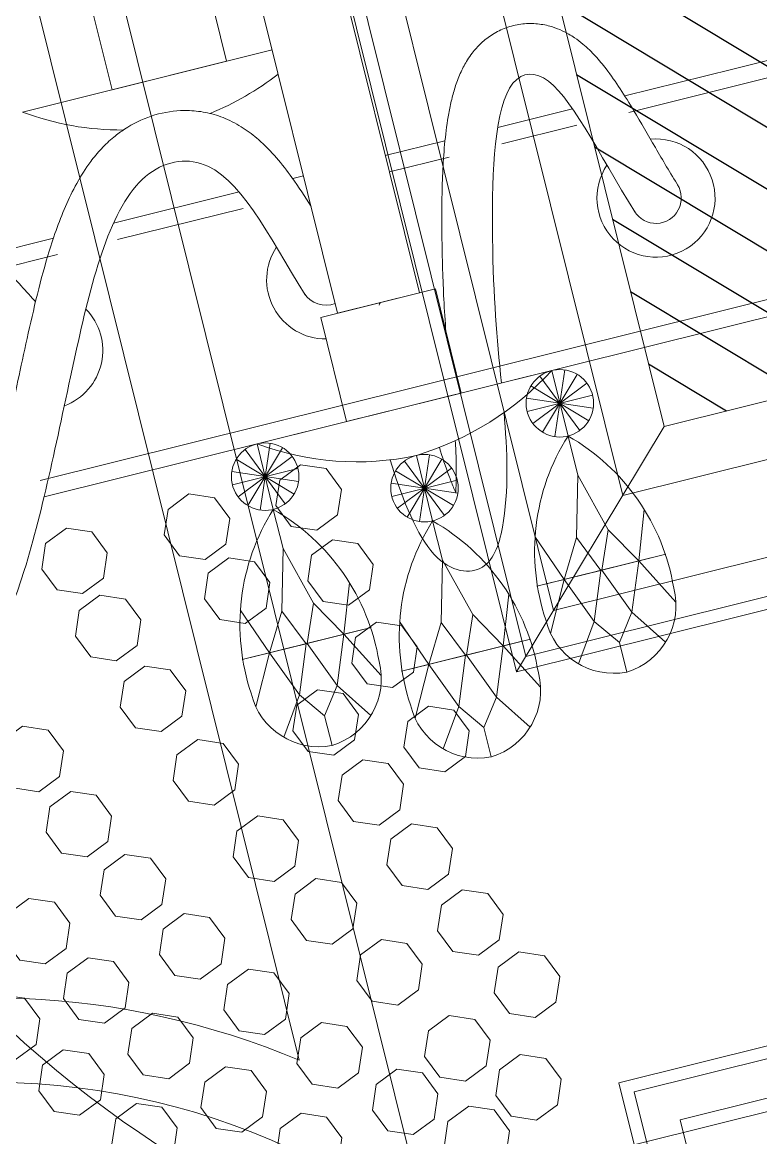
# Model space of a CAD drawing. Header units: inches. Extents: x 252212 to 296477, y 417293 to 492071.
# Drawn here: x 276271 to 276446.1, y 476627.6 to 476891.8 of the extents above; entities that cross this region are included whole.
import ezdxf

# ---------------------------------------------------------------- set-up
doc = ezdxf.new("R2010")
doc.units = ezdxf.units.IN
doc.header["$MEASUREMENT"] = 0
for name, color, linetype in [('8', 8, 'Continuous'), ('curtain', 21, 'Continuous'), ('ELECTRICAL', 10, 'Continuous'), ('WOOD LINES', 35, 'Continuous')]:
    doc.layers.add(name, color=color, linetype=linetype)
for name, color, linetype, lineweight in [('Glass', 4, 'Continuous', 0), ('ID-NOTES', 3, 'Continuous', 0), ('Marble', 6, 'Continuous', 0)]:
    doc.layers.add(name, color=color, linetype=linetype, lineweight=lineweight)
doc.styles.add('ZZ-Dim All', font='romans.shx', dxfattribs={"width": 0.8})
doc.dimstyles.new('DIM 0200', dxfattribs={"dimscale": 200, "dimtxt": 1, "dimasz": 0.8, "dimexe": 0.5, "dimexo": 1, "dimgap": 0.4, "dimtad": 1, "dimdec": 0, "dimrnd": 10, "dimdsep": 46, "dimtxsty": 'ZZ-Dim All', "dimblk1": 'ARCHTICK', "dimblk2": 'ARCHTICK', "dimsah": 1, "dimcen": 1, "dimdle": 0.5, "dimclrd": 256, "dimclre": 256, "dimclrt": 256, "dimadec": 0, "dimazin": 2, "dimtfac": 1, "dimtdec": 0, "dimtix": 1, "dimtmove": 2, "dimatfit": 2, "dimfxl": 1, "dimfxlon": 1, "dimtolj": 1, "dimtzin": 0, "dimlwd": -1, "dimlwe": -1, "dimarcsym": 0})

# ---------------------------------------------------------------- blocks, each defined once
blk = doc.blocks.new('roman blind bath1')
at = {"layer": 'curtain', "color": 2, "lineweight": 0, "elevation": 0}
for points in [[(38719.19, -4294.18), (39214.53, -4294.18), (39214.53, -4648.3, 0.485987), (38947.11, -4648.3), (38911.16, -4586.96, -0.135088), (38719.19, -4653.59, -0.135088)], [(38719.19, -4314.18), (39194.53, -4314.18), (39194.53, -4601.09, 0.363765), (38950.69, -4614.85), (38917.22, -4557.74, -0.149322), (38719.19, -4633.55, -0.149322)]]:
    blk.add_lwpolyline(points, format="xyb", dxfattribs=at)
blk = doc.blocks.new('crystal ch 21')
at = {"layer": 'Glass', "color": 193, "lineweight": 0}
for p, q in [((38532.89, 39308.08), (38539.01, 39322.86)), ((38539.01, 39308.08), (38532.89, 39322.86)), ((38539.01, 39322.86), (38532.89, 39308.08)), ((38532.89, 39322.86), (38539.01, 39308.08)), ((38535.95, 39307.47), (38535.95, 39323.47)), ((38535.95, 39323.47), (38535.95, 39307.47)), ((38604.89, 39308.08), (38611.01, 39322.86)), ((38611.01, 39308.08), (38604.89, 39322.86)), ((38611.01, 39322.86), (38604.89, 39308.08)), ((38604.89, 39322.86), (38611.01, 39308.08)), ((38607.95, 39307.47), (38607.95, 39323.47)), ((38607.95, 39323.47), (38607.95, 39307.47)), ((38530.29, 39309.81), (38541.61, 39321.13)), ((38541.61, 39309.81), (38530.29, 39321.13)), ((38541.61, 39321.13), (38530.29, 39309.81)), ((38530.29, 39321.13), (38541.61, 39309.81)), ((38602.29, 39309.81), (38613.61, 39321.13)), ((38613.61, 39309.81), (38602.29, 39321.13)), ((38613.61, 39321.13), (38602.29, 39309.81)), ((38602.29, 39321.13), (38613.61, 39309.81)), ((38528.56, 39312.41), (38543.34, 39318.53)), ((38543.34, 39312.41), (38528.56, 39318.53)), ((38543.34, 39318.53), (38528.56, 39312.41)), ((38528.56, 39318.53), (38543.34, 39312.41)), ((38600.56, 39312.41), (38615.34, 39318.53)), ((38615.34, 39312.41), (38600.56, 39318.53)), ((38615.34, 39318.53), (38600.56, 39312.41)), ((38600.56, 39318.53), (38615.34, 39312.41)), ((38527.95, 39315.47), (38543.95, 39315.47)), ((38543.95, 39315.47), (38527.95, 39315.47)), ((38599.95, 39315.47), (38615.95, 39315.47)), ((38615.95, 39315.47), (38599.95, 39315.47)), ((38571.95, 39295.69), (38571.95, 39311.69)), ((38571.95, 39311.69), (38571.95, 39295.69)), ((38566.29, 39298.04), (38577.61, 39309.35)), ((38577.61, 39298.04), (38566.29, 39309.35)), ((38577.61, 39309.35), (38566.29, 39298.04)), ((38566.29, 39309.35), (38577.61, 39298.04)), ((38568.89, 39296.3), (38575.01, 39311.08)), ((38575.01, 39296.3), (38568.89, 39311.08)), ((38575.01, 39311.08), (38568.89, 39296.3)), ((38568.89, 39311.08), (38575.01, 39296.3)), ((38564.56, 39300.63), (38579.34, 39306.75)), ((38579.34, 39300.63), (38564.56, 39306.75)), ((38579.34, 39306.75), (38564.56, 39300.63)), ((38564.56, 39306.75), (38579.34, 39300.63)), ((38563.95, 39303.69), (38579.95, 39303.69)), ((38579.95, 39303.69), (38563.95, 39303.69)), ((38520.21, 39274.7), (38536.95, 39274.7)), ((38551.69, 39274.7), (38534.94, 39274.7)), ((38592.21, 39274.7), (38608.95, 39274.7)), ((38623.69, 39274.7), (38606.94, 39274.7)), ((38556.21, 39262.92), (38572.95, 39262.92)), ((38587.69, 39262.92), (38570.94, 39262.92))]:
    blk.add_line(p, q, dxfattribs=at)
for points in [[(38522.85, 39437.03), (38522.85, 39413.19), (38550.85, 39413.19), (38550.85, 39437.03)], [(38500.86, 39382.42), (38485.26, 39382.42)], [(38546.23, 39382.42), (38515.52, 39382.42)], [(38561.95, 39382.42), (38559.33, 39382.42)], [(38596.54, 39382.42), (38581.95, 39382.42)], [(38627.73, 39382.42), (38609.41, 39382.42)], [(38666.86, 39382.42), (38640.45, 39382.42)], [(38666.86, 39382.42), (38693.27, 39382.42)], [(38500.86, 39378.42), (38485.26, 39378.42)], [(38546.23, 39378.42), (38515.52, 39378.42)], [(38596.54, 39378.42), (38581.95, 39378.42)], [(38627.73, 39378.42), (38609.41, 39378.42)], [(38666.86, 39378.42), (38640.45, 39378.42)], [(38666.86, 39378.42), (38693.27, 39378.42)], [(38483.92, 39327.47), (38666.86, 39327.47)], [(38483.92, 39323.47), (38666.86, 39323.47)], [(38535.95, 39249.85), (38535.95, 39257.07), (38531.36, 39263.33), (38526.83, 39274.7), (38522.59, 39286.24), (38526.83, 39274.7), (38532.06, 39283.63), (38535.95, 39297.92), (38535.95, 39307.47), (38535.95, 39297.92), (38532.06, 39283.63), (38535.85, 39274.7), (38531.36, 39263.33), (38525.32, 39254.48), (38531.36, 39263.33), (38526.83, 39274.7), (38520.64, 39263.1), (38526.83, 39274.7), (38520.21, 39274.7), (38535.85, 39274.7)], [(38535.95, 39249.85), (38535.95, 39257.07), (38540.54, 39263.33), (38545.06, 39274.7), (38549.31, 39286.24), (38545.06, 39274.7), (38539.84, 39283.63), (38535.95, 39297.92), (38535.95, 39307.47), (38535.95, 39297.92), (38539.84, 39283.63), (38536.04, 39274.7), (38540.54, 39263.33), (38546.58, 39254.48), (38540.54, 39263.33), (38545.06, 39274.7), (38551.26, 39263.1), (38545.06, 39274.7), (38551.69, 39274.7), (38536.04, 39274.7)], [(38607.95, 39249.85), (38607.95, 39257.07), (38603.36, 39263.33), (38598.83, 39274.7), (38594.59, 39286.24), (38598.83, 39274.7), (38604.06, 39283.63), (38607.95, 39297.92), (38607.95, 39307.47), (38607.95, 39297.92), (38604.06, 39283.63), (38607.85, 39274.7), (38603.36, 39263.33), (38597.32, 39254.48), (38603.36, 39263.33), (38598.83, 39274.7), (38592.64, 39263.1), (38598.83, 39274.7), (38592.21, 39274.7), (38607.85, 39274.7)], [(38607.95, 39249.85), (38607.95, 39257.07), (38612.54, 39263.33), (38617.06, 39274.7), (38621.31, 39286.24), (38617.06, 39274.7), (38611.84, 39283.63), (38607.95, 39297.92), (38607.95, 39307.47), (38607.95, 39297.92), (38611.84, 39283.63), (38608.04, 39274.7), (38612.54, 39263.33), (38618.58, 39254.48), (38612.54, 39263.33), (38617.06, 39274.7), (38623.26, 39263.1), (38617.06, 39274.7), (38623.69, 39274.7), (38608.04, 39274.7)], [(38571.95, 39238.08), (38571.95, 39245.3), (38567.36, 39251.56), (38562.83, 39262.92), (38558.59, 39274.47), (38562.83, 39262.92), (38568.06, 39271.85), (38571.95, 39286.14), (38571.95, 39295.69), (38571.95, 39286.14), (38568.06, 39271.85), (38571.85, 39262.92), (38567.36, 39251.56), (38561.32, 39242.7), (38567.36, 39251.56), (38562.83, 39262.92), (38556.64, 39251.32), (38562.83, 39262.92), (38556.21, 39262.92), (38571.85, 39262.92)], [(38571.95, 39238.08), (38571.95, 39245.3), (38576.54, 39251.56), (38581.06, 39262.92), (38585.31, 39274.47), (38581.06, 39262.92), (38575.84, 39271.85), (38571.95, 39286.14), (38571.95, 39295.69), (38571.95, 39286.14), (38575.84, 39271.85), (38572.04, 39262.92), (38576.54, 39251.56), (38582.58, 39242.7), (38576.54, 39251.56), (38581.06, 39262.92), (38587.26, 39251.32), (38581.06, 39262.92), (38587.69, 39262.92), (38572.04, 39262.92)]]:
    blk.add_lwpolyline(points, dxfattribs=at)
for points in [[(38581.95, 39437.03), (38561.95, 39437.03), (38561.95, 39348.88), (38581.95, 39348.88)], [(38585.84, 39348.88), (38557.84, 39348.88), (38557.84, 39323.47), (38585.84, 39323.47)], [(38487.26, 39315.02), (38492.92, 39312.68), (38495.26, 39307.02), (38492.92, 39301.36), (38487.26, 39299.02), (38481.61, 39301.36), (38479.26, 39307.02), (38481.61, 39312.68)], [(38517.39, 39315.86), (38523.05, 39313.51), (38525.39, 39307.86), (38523.05, 39302.2), (38517.39, 39299.86), (38511.73, 39302.2), (38509.39, 39307.86), (38511.73, 39313.51)], [(38544.75, 39316.19), (38550.41, 39313.85), (38552.75, 39308.19), (38550.41, 39302.53), (38544.75, 39300.19), (38539.1, 39302.53), (38536.75, 39308.19), (38539.1, 39313.85)], [(38522.97, 39298.86), (38528.62, 39296.52), (38530.97, 39290.86), (38528.62, 39285.2), (38522.97, 39282.86), (38517.31, 39285.2), (38514.97, 39290.86), (38517.31, 39296.52)], [(38491.16, 39297.66), (38496.82, 39295.31), (38499.16, 39289.66), (38496.82, 39284), (38491.16, 39281.66), (38485.51, 39284), (38483.16, 39289.66), (38485.51, 39295.31)], [(38547.79, 39297.11), (38553.45, 39294.77), (38555.79, 39289.11), (38553.45, 39283.46), (38547.79, 39281.11), (38542.13, 39283.46), (38539.79, 39289.11), (38542.13, 39294.77)], [(38497.41, 39278.8), (38503.07, 39276.46), (38505.41, 39270.8), (38503.07, 39265.15), (38497.41, 39262.8), (38491.76, 39265.15), (38489.41, 39270.8), (38491.76, 39276.46)], [(38553.21, 39275.65), (38558.87, 39273.31), (38561.21, 39267.65), (38558.87, 39262), (38553.21, 39259.65), (38547.56, 39262), (38545.21, 39267.65), (38547.56, 39273.31)], [(38465.86, 39271.97), (38471.51, 39269.63), (38473.86, 39263.97), (38471.51, 39258.31), (38465.86, 39255.97), (38460.2, 39258.31), (38457.86, 39263.97), (38460.2, 39269.63)], [(38535.8, 39263.47), (38541.46, 39261.12), (38543.8, 39255.47), (38541.46, 39249.81), (38535.8, 39247.47), (38530.14, 39249.81), (38527.8, 39255.47), (38530.14, 39261.12)], [(38505.39, 39258.88), (38511.05, 39256.54), (38513.39, 39250.88), (38511.05, 39245.23), (38505.39, 39242.88), (38499.73, 39245.23), (38497.39, 39250.88), (38499.73, 39256.54)], [(38473.21, 39254.22), (38478.87, 39251.87), (38481.21, 39246.22), (38478.87, 39240.56), (38473.21, 39238.22), (38467.55, 39240.56), (38465.21, 39246.22), (38467.55, 39251.87)], [(38560.37, 39253.33), (38566.03, 39250.98), (38568.37, 39245.33), (38566.03, 39239.67), (38560.37, 39237.33), (38554.72, 39239.67), (38552.37, 39245.33), (38554.72, 39250.98)], [(38542.21, 39244.8), (38547.87, 39242.45), (38550.21, 39236.8), (38547.87, 39231.14), (38542.21, 39228.8), (38536.56, 39231.14), (38534.21, 39236.8), (38536.56, 39242.45)], [(38514.82, 39237.88), (38520.47, 39235.53), (38522.82, 39229.88), (38520.47, 39224.22), (38514.82, 39221.88), (38509.16, 39224.22), (38506.82, 39229.88), (38509.16, 39235.53)], [(38482.05, 39236.65), (38487.71, 39234.3), (38490.05, 39228.65), (38487.71, 39222.99), (38482.05, 39220.65), (38476.4, 39222.99), (38474.05, 39228.65), (38476.4, 39234.3)], [(38457.46, 39232), (38463.12, 39229.66), (38465.46, 39224), (38463.12, 39218.34), (38457.46, 39216), (38451.8, 39218.34), (38449.46, 39224), (38451.8, 39229.66)], [(38549.75, 39227.24), (38555.4, 39224.9), (38557.75, 39219.24), (38555.4, 39213.58), (38549.75, 39211.24), (38544.09, 39213.58), (38541.75, 39219.24), (38544.09, 39224.9)], [(38492.28, 39219.63), (38497.93, 39217.28), (38500.28, 39211.63), (38497.93, 39205.97), (38492.28, 39203.63), (38486.62, 39205.97), (38484.28, 39211.63), (38486.62, 39217.28)], [(38524.6, 39220.13), (38530.26, 39217.78), (38532.6, 39212.13), (38530.26, 39206.47), (38524.6, 39204.13), (38518.95, 39206.47), (38516.6, 39212.13), (38518.95, 39217.78)], [(38467.68, 39214.98), (38473.34, 39212.63), (38475.68, 39206.98), (38473.34, 39201.32), (38467.68, 39198.98), (38462.02, 39201.32), (38459.68, 39206.98), (38462.02, 39212.63)], [(38445.08, 39211.66), (38450.74, 39209.31), (38453.08, 39203.66), (38450.74, 39198), (38445.08, 39195.66), (38439.43, 39198), (38437.08, 39203.66), (38439.43, 39209.31)], [(38557.64, 39209.19), (38563.3, 39206.84), (38565.64, 39201.19), (38563.3, 39195.53), (38557.64, 39193.19), (38551.98, 39195.53), (38549.64, 39201.19), (38551.98, 39206.84)], [(38503.91, 39203.21), (38509.56, 39200.86), (38511.91, 39195.21), (38509.56, 39189.55), (38503.91, 39187.21), (38498.25, 39189.55), (38495.91, 39195.21), (38498.25, 39200.86)], [(38536.21, 39202.38), (38541.86, 39200.04), (38544.21, 39194.38), (38541.86, 39188.72), (38536.21, 39186.38), (38530.55, 39188.72), (38528.21, 39194.38), (38530.55, 39200.04)], [(38479.31, 39198.56), (38484.97, 39196.21), (38487.31, 39190.56), (38484.97, 39184.9), (38479.31, 39182.56), (38473.66, 39184.9), (38471.31, 39190.56), (38473.66, 39196.21)], [(38456.71, 39195.24), (38462.37, 39192.89), (38464.71, 39187.24), (38462.37, 39181.58), (38456.71, 39179.24), (38451.06, 39181.58), (38448.71, 39187.24), (38451.06, 39192.89)], [(38567.11, 39191.66), (38572.77, 39189.32), (38575.11, 39183.66), (38572.77, 39178), (38567.11, 39175.66), (38561.46, 39178), (38559.11, 39183.66), (38561.46, 39189.32)], [(38517.67, 39186.7), (38523.32, 39184.36), (38525.67, 39178.7), (38523.32, 39173.05), (38517.67, 39170.7), (38512.01, 39173.05), (38509.67, 39178.7), (38512.01, 39184.36)], [(38493.07, 39182.05), (38498.73, 39179.71), (38501.07, 39174.05), (38498.73, 39168.4), (38493.07, 39166.05), (38487.41, 39168.4), (38485.07, 39174.05), (38487.41, 39179.71)], [(38547.44, 39181.01), (38553.1, 39178.67), (38555.44, 39173.01), (38553.1, 39167.35), (38547.44, 39165.01), (38541.79, 39167.35), (38539.44, 39173.01), (38541.79, 39178.67)], [(38470.47, 39178.73), (38476.13, 39176.39), (38478.47, 39170.73), (38476.13, 39165.08), (38470.47, 39162.73), (38464.82, 39165.08), (38462.47, 39170.73), (38464.82, 39176.39)], [(38532.38, 39171.69), (38538.03, 39169.34), (38540.38, 39163.69), (38538.03, 39158.03), (38532.38, 39155.69), (38526.72, 39158.03), (38524.38, 39163.69), (38526.72, 39169.34)], [(38507.78, 39167.04), (38513.44, 39164.7), (38515.78, 39159.04), (38513.44, 39153.38), (38507.78, 39151.04), (38502.13, 39153.38), (38499.78, 39159.04), (38502.13, 39164.7)], [(38561.58, 39167.97), (38567.24, 39165.63), (38569.58, 39159.97), (38567.24, 39154.32), (38561.58, 39151.97), (38555.93, 39154.32), (38553.58, 39159.97), (38555.93, 39165.63)], [(38546.77, 39159.07), (38552.43, 39156.72), (38554.77, 39151.07), (38552.43, 39145.41), (38546.77, 39143.07), (38541.11, 39145.41), (38538.77, 39151.07), (38541.11, 39156.72)]]:
    blk.add_lwpolyline(points, close=True, dxfattribs=at)
for points in [[(38561.95, 39413.19), (38500.96, 39413.19, 0.090772), (38523.1, 39403.3, 0.090772)], [(38544.06, 39402.13, 0.064728), (38561.95, 39407.25)], [(38607.95, 39323.47), (38535.95, 39323.47, 0.143523), (38571.95, 39311.69, 0.119734)], [(38571.95, 39311.69, 0.133521), (38607.95, 39323.47)]]:
    blk.add_lwpolyline(points, format="xyb", dxfattribs=at)
for centre in [(38535.95, 39315.47), (38607.95, 39315.47), (38571.95, 39303.69)]:
    blk.add_circle(centre, 8, dxfattribs=at)
for centre, radius, start, end in [((38641.81, 39357.16), 14, 132.1611, 81.404), ((38561.13, 39357.25), 14, 132.1611, 256.4088), ((38492.22, 39357.16), 14, 276.4423, 30.5245), ((38641.81, 39357.16), 6, 197.8603, 17.8603), ((38561.13, 39357.25), 6, 197.8603, 277.8834), ((38561.13, 39357.25), 14, 320.6301, 323.2831), ((38571.18, 39270.57), 51.02, 133.6719, 184.6189), ((38500.72, 39270.57), 51.02, 355.3811, 46.3281), ((38643.18, 39270.57), 51.02, 133.6719, 184.6189), ((38572.72, 39270.57), 51.02, 355.3811, 46.3281), ((38607.18, 39258.79), 51.02, 133.6719, 184.6189), ((38536.72, 39258.79), 51.02, 355.3811, 46.3281), ((38536.78, 39266.29), 16.46, 179.4032, 267.0984), ((38535.12, 39266.29), 16.46, 272.9016, 0.5968), ((38608.78, 39266.29), 16.46, 179.4032, 267.0984), ((38607.12, 39266.29), 16.46, 272.9016, 0.5968), ((38572.78, 39254.51), 16.46, 179.4032, 267.0984), ((38571.12, 39254.51), 16.46, 272.9016, 0.5968), ((38666.86, 39348.43), 264.85, 201.2703, 270)]:
    blk.add_arc(centre, radius, start, end, dxfattribs=at)
for points, knots in [([(38561.95, 39374.96), (38561.11, 39377.59), (38560.22, 39380.17), (38558.49, 39384.54), (38557.7, 39386.35), (38555.9, 39389.91), (38554.89, 39391.66), (38552.84, 39394.57), (38551.9, 39395.75), (38549.77, 39398.03), (38548.58, 39399.12), (38546.66, 39400.55), (38546.04, 39400.97), (38544.78, 39401.74), (38544.14, 39402.09), (38542.85, 39402.73), (38542.19, 39403.02), (38540.18, 39403.81), (38538.81, 39404.21), (38535.09, 39404.95), (38532.72, 39405.08), (38528.03, 39404.71), (38525.71, 39404.21), (38522.47, 39403.08), (38521.5, 39402.68), (38519.93, 39401.93), (38519.33, 39401.61), (38518.15, 39400.95), (38517.57, 39400.6), (38515.9, 39399.5), (38514.84, 39398.72), (38512.24, 39396.59), (38510.77, 39395.18), (38508, 39392.21), (38506.7, 39390.65), (38504.23, 39387.42), (38503.05, 39385.75), (38500.77, 39382.32), (38499.68, 39380.56), (38496.76, 39375.65), (38495.01, 39372.44), (38491.65, 39366.02), (38490.04, 39362.81), (38486.96, 39356.59), (38485.47, 39353.55), (38481.1, 39344.63), (38478.34, 39338.97), (38472.97, 39328.34), (38470.36, 39323.38), (38466.79, 39317.09), (38465.81, 39315.42), (38463.85, 39312.21), (38462.88, 39310.7), (38460.74, 39307.53), (38459.55, 39305.94), (38457.17, 39303.07), (38455.96, 39301.8), (38453.46, 39299.54), (38452.17, 39298.54), (38449.36, 39296.77), (38447.84, 39295.99), (38445.5, 39295.06), (38444.86, 39294.82), (38443.52, 39294.39), (38442.82, 39294.18), (38441.71, 39293.9), (38441.33, 39293.8), (38440.58, 39293.63), (38440.2, 39293.55), (38439.06, 39293.33), (38438.3, 39293.22), (38436.31, 39292.99), (38435.09, 39292.94), (38432.71, 39293.04), (38431.55, 39293.19), (38429.88, 39293.58), (38429.34, 39293.73), (38428.49, 39294.01), (38428.18, 39294.13), (38427.52, 39294.39), (38427.18, 39294.54), (38426.14, 39295.02), (38425.41, 39295.41), (38423.45, 39296.57), (38422.2, 39297.45), (38419.82, 39299.37), (38418.69, 39300.42), (38417.21, 39301.98), (38416.77, 39302.48), (38416.06, 39303.35), (38415.77, 39303.71), (38415.25, 39304.43), (38415, 39304.79), (38414.3, 39305.86), (38413.9, 39306.57), (38413, 39308.37), (38412.56, 39309.47), (38412.01, 39311.21), (38411.84, 39311.8), (38411.69, 39312.41)], [21.423623, 21.423623, 21.423623, 21.423623, 31.901248, 31.901248, 39.484297, 39.484297, 47.067345, 47.067345, 52.441909, 52.441909, 57.816472, 57.816472, 60.214303, 60.214303, 62.497185, 62.497185, 64.780067, 64.780067, 69.345831, 69.345831, 76.905435, 76.905435, 84.465038, 84.465038, 87.810541, 87.810541, 89.940409, 89.940409, 92.070278, 92.070278, 96.330015, 96.330015, 103.121347, 103.121347, 109.912679, 109.912679, 116.704011, 116.704011, 123.495343, 123.495343, 135.363943, 135.363943, 147.232544, 147.232544, 159.101144, 159.101144, 182.838345, 182.838345, 206.575546, 206.575546, 215.583187, 215.583187, 224.590829, 224.590829, 235.809056, 235.809056, 247.027282, 247.027282, 258.245509, 258.245509, 269.463736, 269.463736, 273.425033, 273.425033, 277.402444, 277.402444, 279.418713, 279.418713, 281.434982, 281.434982, 285.467521, 285.467521, 292.038942, 292.038942, 298.610364, 298.610364, 301.697807, 301.697807, 303.544066, 303.544066, 305.390324, 305.390324, 309.082842, 309.082842, 315.21577, 315.21577, 321.348698, 321.348698, 324.241337, 324.241337, 326.421969, 326.421969, 328.602602, 328.602602, 332.963866, 332.963866, 339.483195, 339.483195, 342.703485, 342.703485, 342.703485, 342.703485]), ([(38493.11, 39368.82), (38492.95, 39369.14), (38492.78, 39369.46), (38490.94, 39372.96), (38489.19, 39376.14), (38485.38, 39382.36), (38483.32, 39385.39), (38479.39, 39390.29), (38477.66, 39392.22), (38473.86, 39395.85), (38471.79, 39397.55), (38467.7, 39400.28), (38465.75, 39401.38), (38462.91, 39402.64), (38462.12, 39402.96), (38460.33, 39403.62), (38459.33, 39403.94), (38457.3, 39404.5), (38456.28, 39404.73), (38453.21, 39405.32), (38451.14, 39405.55), (38446.99, 39405.69), (38444.91, 39405.61), (38440.77, 39405.11), (38438.71, 39404.7), (38435.54, 39403.79), (38434.41, 39403.4), (38432.51, 39402.64), (38431.73, 39402.3), (38430.2, 39401.55), (38429.45, 39401.16), (38427.27, 39399.89), (38425.91, 39398.96), (38423.36, 39396.97), (38422.17, 39395.91), (38419.94, 39393.71), (38418.91, 39392.57), (38416.72, 39389.92), (38415.61, 39388.41), (38414.57, 39386.87)], [10.519437, 10.519437, 10.519437, 10.519437, 11.699465, 11.699465, 23.398931, 23.398931, 35.098396, 35.098396, 43.225886, 43.225886, 51.353375, 51.353375, 57.8925, 57.8925, 60.306872, 60.306872, 63.309757, 63.309757, 66.312643, 66.312643, 72.318413, 72.318413, 78.324183, 78.324183, 84.329953, 84.329953, 87.703226, 87.703226, 90.071576, 90.071576, 92.439926, 92.439926, 97.176627, 97.176627, 101.913327, 101.913327, 106.650028, 106.650028, 112.58923, 112.58923, 112.58923, 112.58923]), ([(38647.63, 39358.66), (38646.54, 39362.04), (38645.52, 39365.45), (38643.58, 39372.12), (38642.64, 39375.39), (38641.08, 39380.5), (38640.47, 39382.42), (38639.17, 39386.15), (38638.48, 39387.96), (38637.19, 39390.92), (38636.63, 39392.1), (38635.35, 39394.43), (38634.65, 39395.6), (38633.33, 39397.4), (38632.82, 39398.04), (38631.9, 39399.07), (38631.53, 39399.46), (38630, 39400.92), (38628.7, 39401.92), (38626.26, 39403.3), (38625.22, 39403.76), (38623.03, 39404.49), (38621.86, 39404.75), (38619.47, 39405.01), (38618.25, 39405.01), (38615.86, 39404.76), (38614.69, 39404.5), (38612.48, 39403.78), (38611.44, 39403.32), (38609.52, 39402.25), (38608.63, 39401.65), (38607.3, 39400.6), (38606.8, 39400.17), (38605.94, 39399.34), (38605.56, 39398.95), (38604.84, 39398.16), (38604.51, 39397.77), (38603.43, 39396.42), (38602.76, 39395.46), (38601.53, 39393.52), (38600.97, 39392.54), (38599.93, 39390.54), (38599.44, 39389.53), (38598.08, 39386.51), (38597.28, 39384.47), (38595.77, 39380.27), (38595.07, 39378.13), (38593.76, 39373.81), (38593.15, 39371.64), (38592.11, 39367.72), (38591.66, 39365.95), (38590.94, 39363.04), (38590.66, 39361.85), (38590.06, 39359.33), (38589.75, 39358), (38589.17, 39355.42), (38588.89, 39354.17), (38588.11, 39350.53), (38587.64, 39348.25), (38586.7, 39343.43), (38586.25, 39340.93), (38585.84, 39338.49)], [0, 0, 0, 0, 13.412984, 13.412984, 26.825967, 26.825967, 35.292611, 35.292611, 43.759255, 43.759255, 49.511693, 49.511693, 55.264131, 55.264131, 58.459349, 58.459349, 60.430874, 60.430874, 65.942261, 65.942261, 69.442008, 69.442008, 72.941756, 72.941756, 76.441503, 76.441503, 79.94125, 79.94125, 83.440997, 83.440997, 86.940744, 86.940744, 89.186138, 89.186138, 91.108236, 91.108236, 93.030334, 93.030334, 97.644227, 97.644227, 102.25812, 102.25812, 106.872013, 106.872013, 115.722652, 115.722652, 124.573291, 124.573291, 133.42393, 133.42393, 140.822408, 140.822408, 146.046976, 146.046976, 152.363525, 152.363525, 158.680074, 158.680074, 171.313172, 171.313172, 186.555048, 186.555048, 186.555048, 186.555048]), ([(38555.56, 39354.96), (38550.35, 39371.05), (38545.91, 39393.59), (38519.27, 39393.66), (38496.73, 39350.16), (38476.36, 39306.18), (38456.97, 39282.34), (38424.5, 39279.52), (38404.49, 39295.66), (38400.48, 39306.83), (38399.5, 39312.04)], [0, 0, 0, 0, 60.535523, 89.887896, 147.025584, 215.392797, 277.7608, 302.849652, 326.231247, 345.874488, 345.874488, 345.874488, 345.874488]), ([(38636.22, 39354.96), (38631, 39371.05), (38626.57, 39393.59), (38611.23, 39393.66), (38599.69, 39350.46), (38597.29, 39334.54), (38595.64, 39323.47)], [0, 0, 0, 0, 60.535523, 89.887896, 147.025584, 214.341231, 214.341231, 214.341231, 214.341231]), ([(38594.58, 39316.56), (38593.16, 39307.73), (38590.26, 39293.29), (38581.52, 39279.52), (38568.4, 39284.91), (38566.1, 39303.9), (38565.67, 39312.18)], [227.809736, 227.809736, 227.809736, 227.809736, 277.7608, 302.849652, 326.231247, 348.60845, 348.60845, 348.60845, 348.60845]), ([(38578.88, 39300.93), (38578.8, 39301.38), (38578.73, 39301.83), (38578.52, 39303.23), (38578.39, 39304.19), (38578.01, 39307.47), (38577.82, 39309.87), (38577.69, 39312.21)], [336.772037, 336.772037, 336.772037, 336.772037, 338.249237, 338.249237, 341.203638, 341.203638, 348.033884, 348.033884, 348.033884, 348.033884]), ([(38581.76, 39312.87), (38581.46, 39311.27), (38581.14, 39309.68), (38580.23, 39305.61), (38579.59, 39303.18), (38578.88, 39300.93)], [238.781151, 238.781151, 238.781151, 238.781151, 248.239761, 248.239761, 263.600704, 263.600704, 263.600704, 263.600704])]:
    blk.add_open_spline(points, degree=3, knots=knots, dxfattribs=at)
blk = doc.blocks.new('_ARCHTICK')
at = {"color": 0, "linetype": 'ByBlock', "const_width": 0.15}
blk.add_lwpolyline([(-0.5, -0.5), (0.5, 0.5)], dxfattribs=at)

msp = doc.modelspace()

# ---------------------------------------------------------------- hatches: boundary and pattern name
at = {"layer": '8'}
h = msp.add_hatch(dxfattribs=at)
h.set_pattern_fill('ANSI31', color=256, scale=100, angle=13.9714, style=0)
h.set_pattern_definition([(58.97142, (264334.825, 487531.944), (-10.711379, 6.443319), [])])
edge = h.paths.add_edge_path()
edge.add_line((276412.46, 477602.45), (275400.27, 477350.62))
edge.add_arc((275436.49, 477205.06), 150, 103.9714, 193.9714)
edge.add_line((275290.93, 477168.84), (275333.18, 476999.02))
edge.add_line((275333.18, 476999.02), (275419.06, 477020.39))
edge.add_line((275419.06, 477020.39), (275455.89, 477106.84))
edge.add_line((275455.89, 477106.84), (275493.8, 477116.27))
edge.add_line((275493.8, 477116.27), (275499.23, 477094.43))
edge.add_line((275499.23, 477094.43), (275490.5, 477092.26))
edge.add_line((275490.5, 477092.26), (275492.31, 477084.98))
edge.add_arc((275498.19, 477057.66), 27.95, 102.1497, 164.4524)
edge.add_arc((275506.49, 477058.03), 35.93, 168.5747, 187.4442)
edge.add_arc((275801.56, 477096.34), 333.48, 187.4028, 189.22)
edge.add_arc((275419.41, 477035.65), 53.47, -8.8734, 7.8079, ccw=False)
edge.add_arc((275454.53, 477031.1), 18.1, 277.1405, 348.1999, ccw=False)
edge.add_line((275456.78, 477013.15), (275457.5, 477010.23))
edge.add_arc((275459.39, 477002.67), 7.8, -114.4959, 103.9714, ccw=False)
edge.add_line((275456.15, 476995.57), (275458.32, 476986.83))
edge.add_arc((275463.39, 476966.46), 21, 103.9714, 193.9714)
edge.add_line((275443.02, 476961.39), (275395.47, 476949.55))
edge.add_line((275395.47, 476949.55), (275406.33, 476905.89))
edge.add_line((275406.33, 476905.89), (275289.87, 476876.91))
edge.add_line((275289.87, 476876.91), (275285.04, 476896.32))
edge.add_line((275285.04, 476896.32), (275265.63, 476891.49))
edge.add_line((275265.63, 476891.49), (275259.6, 476915.75))
edge.add_line((275259.6, 476915.75), (275324.14, 476931.81))
edge.add_line((275324.14, 476931.81), (275266.67, 477162.81))
edge.add_arc((275436.49, 477205.06), 175, 103.9714, 193.9714, ccw=False)
edge.add_line((275394.24, 477374.88), (276406.42, 477626.71))
edge.add_line((276406.42, 477626.71), (277133.21, 477807.53))
edge.add_arc((277175.46, 477637.71), 175, 13.9714, 103.9714, ccw=False)
edge.add_line((277345.28, 477679.96), (277402.76, 477448.97))
edge.add_line((277402.76, 477448.97), (277467.3, 477465.02))
edge.add_line((277467.3, 477465.02), (277473.33, 477440.76))
edge.add_line((277473.33, 477440.76), (277453.92, 477435.93))
edge.add_line((277453.92, 477435.93), (277458.75, 477416.53))
edge.add_line((277458.75, 477416.53), (277342.29, 477387.55))
edge.add_line((277342.29, 477387.55), (277331.43, 477431.22))
edge.add_line((277331.43, 477431.22), (277283.88, 477419.39))
edge.add_arc((277263.5, 477414.32), 21, 13.9714, 103.9714)
edge.add_line((277258.43, 477434.7), (277256.26, 477443.43))
edge.add_arc((277250.08, 477448.19), 7.8, 103.9714, 322.4387, ccw=False)
edge.add_line((277248.19, 477455.75), (277247.47, 477458.67))
edge.add_arc((277241.04, 477475.58), 18.1, 219.7429, 290.8024, ccw=False)
edge.add_arc((277269.93, 477496.05), 53.47, 200.135, 216.8162, ccw=False)
edge.add_arc((276903.9, 477370.6), 333.48, 18.7229, 20.5401)
edge.add_arc((277182.52, 477475.03), 35.93, 20.4987, 39.3681)
edge.add_arc((277190.02, 477478.58), 27.95, 43.4904, 105.7932)
edge.add_line((277182.41, 477505.48), (277180.6, 477512.76))
edge.add_line((277180.6, 477512.76), (277171.87, 477510.58))
edge.add_line((277171.87, 477510.58), (277166.44, 477532.42))
edge.add_line((277166.44, 477532.42), (277204.35, 477541.85))
edge.add_line((277204.35, 477541.85), (277277.39, 477482.74))
edge.add_line((277277.39, 477482.74), (277363.28, 477504.1))
edge.add_line((277363.28, 477504.1), (277321.02, 477673.93))
edge.add_arc((277175.46, 477637.71), 150, 13.9714, 103.9714)
edge.add_line((277139.25, 477783.27), (276412.46, 477602.45))
at = {"layer": 'WOOD LINES'}
h = msp.add_hatch(dxfattribs=at)
h.set_pattern_fill('ANSI31', color=256, scale=100, angle=90, style=0)
h.set_pattern_definition([(148.971423, (261416.584, 419930.343), (-6.443319, -10.711379), [])])
h.paths.add_polyline_path([(276896.72, 477019.03), (276398.54, 476895.08), (276423.17, 476796.09), (276921.35, 476920.04)])

# ---------------------------------------------------------------- linework, layer by layer
at = {"layer": 'Marble', "ltscale": 1000}
msp.add_line((276388.18, 476737.92, 0), (276423.17, 476796.09, 0), dxfattribs=at)
at = {"layer": 'Marble', "ltscale": 1000, "elevation": 0}
for points in [[(276315.74, 477029.06), (277405.27, 477300.14), (277477.71, 477008.99), (276388.18, 476737.92)], [(276319.38, 477026.88), (277403.08, 477296.5), (277474.07, 477011.18), (276390.36, 476741.56)], [(276330.28, 477020.32), (277396.52, 477285.59), (277463.16, 477017.74), (276396.92, 476752.46)], [(276357.55, 477003.91), (277380.12, 477258.33), (277435.9, 477034.14), (276413.33, 476779.73)], [(276373.91, 476994.07), (277370.28, 477241.97), (277419.54, 477043.99), (276423.17, 476796.09)], [(276412.4, 476640.56), (277501.93, 476911.64), (277876.07, 475407.86), (276786.54, 475136.78)], [(276416.03, 476638.38), (277499.74, 476908), (277872.43, 475410.04), (276788.72, 475140.42)], [(276426.94, 476631.82), (277493.18, 476897.09), (277861.52, 475416.61), (276795.28, 475151.33)]]:
    msp.add_lwpolyline(points, close=True, dxfattribs=at)

# ---------------------------------------------------------------- block references
at = {"layer": 'curtain', "color": 1, "rotation": 13.97142328298606}
msp.add_blockref('roman blind bath1', (237190.75, 471647.82, 0), dxfattribs=at)
at = {"layer": 'ELECTRICAL', "rotation": 13.97142328298568}
msp.add_blockref('crystal ch 21', (248424.9, 429327.78, 0), dxfattribs=at)

# ---------------------------------------------------------------- leaders
at = {"layer": 'ID-NOTES'}
for points in [[(275328.2, 476355.26, 0), (278075.53, 477038.79, 0)], [(275367.22, 476020.33, 0), (278148.43, 476712.29, 0)]]:
    msp.add_leader(points, dimstyle='DIM 0200', override={"dimasz": 0.2, "dimtad": 0, "dimclrd": 8}, dxfattribs=at)

doc.saveas('drawing.dxf')
